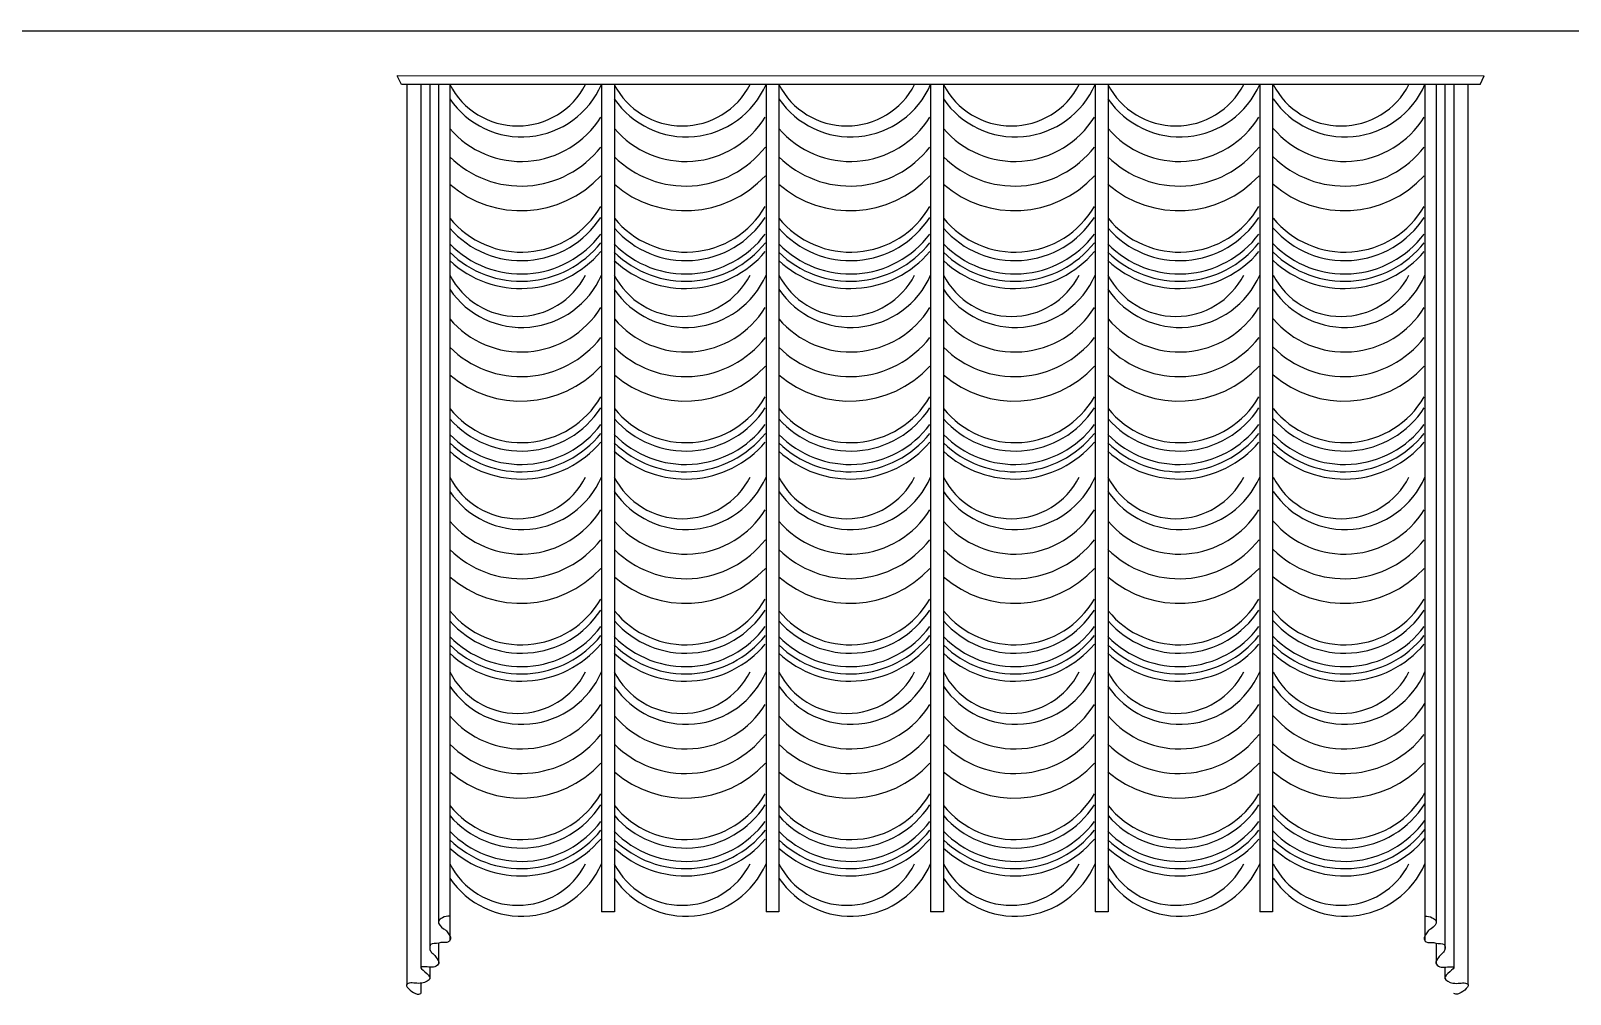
# Model space of a CAD drawing. Header units: inches. Extents: x 3.4 to 45.9, y 7.2 to 32.
# Drawn here: x 9.628 to 12.759, y 13.602 to 15.562 of the extents above; entities that cross this region are included whole.
import ezdxf

# ---------------------------------------------------------------- set-up
doc = ezdxf.new("R2010")
doc.units = ezdxf.units.IN
doc.header["$MEASUREMENT"] = 0
doc.layers.add('02', color=2, linetype='Continuous')
doc.layers.add('4', color=4, linetype='Continuous')

msp = doc.modelspace()

# ---------------------------------------------------------------- linework, layer by layer
at = {"layer": '02'}
for p, q in [((10.3819, 15.4529), (10.3734, 15.4703)), ((12.5756, 15.4529), (12.5841, 15.4703)), ((10.7889, 15.4529), (10.7889, 13.7697)), ((10.815, 15.4529), (10.815, 13.7697)), ((11.1235, 15.4529), (11.1235, 13.7697)), ((11.1496, 15.4529), (11.1496, 13.7697)), ((11.4582, 15.4529), (11.4582, 13.7697)), ((11.4843, 15.4529), (11.4843, 13.7697)), ((11.7928, 15.4529), (11.7928, 13.7697)), ((11.819, 15.4529), (11.819, 13.7697)), ((12.1275, 15.4529), (12.1275, 13.7697)), ((12.1536, 15.4529), (12.1536, 13.7697)), ((10.815, 13.7697), (10.7889, 13.7697)), ((11.1496, 13.7697), (11.1235, 13.7697)), ((11.4843, 13.7697), (11.4582, 13.7697)), ((11.819, 13.7697), (11.7928, 13.7697)), ((12.1536, 13.7697), (12.1275, 13.7697))]:
    msp.add_line(p, q, dxfattribs=at)
for centre, radius, start, end in [((10.6184, 15.5236), 0.1551, 207.1063, 332.8937), ((10.6266, 15.5231), 0.1768, 214.1204, 336.5955), ((10.953, 15.5236), 0.1551, 207.1063, 332.8937), ((10.9613, 15.5231), 0.1768, 214.1204, 336.5955), ((11.2877, 15.5236), 0.1551, 207.1063, 332.8937), ((11.296, 15.5231), 0.1768, 214.1204, 336.5955), ((11.6224, 15.5236), 0.1551, 207.1063, 332.8937), ((11.6306, 15.5231), 0.1768, 214.1204, 336.5955), ((11.9653, 15.5231), 0.1768, 214.1204, 336.5955), ((11.957, 15.5236), 0.1551, 207.1063, 332.8937), ((12.2931, 15.5236), 0.1551, 207.1063, 332.8937), ((12.3014, 15.5231), 0.1768, 214.1204, 336.5955), ((10.6255, 15.4865), 0.1902, 220.2379, 328.3044), ((10.9602, 15.4865), 0.1902, 220.2379, 328.3044), ((11.2949, 15.4865), 0.1902, 220.2379, 328.3044), ((11.6295, 15.4865), 0.1902, 220.2379, 328.3044), ((11.9642, 15.4865), 0.1902, 220.2379, 328.3044), ((12.3003, 15.4865), 0.1902, 220.2379, 328.3044), ((10.6251, 15.4518), 0.2056, 225.2229, 322.1444), ((10.9598, 15.4518), 0.2056, 225.2229, 322.1444), ((11.2944, 15.4518), 0.2056, 225.2229, 322.1444), ((11.6291, 15.4518), 0.2056, 225.2229, 322.1444), ((11.9638, 15.4518), 0.2056, 225.2229, 322.1444), ((12.2999, 15.4518), 0.2056, 225.2229, 322.1444), ((10.6248, 15.4178), 0.2216, 229.2954, 317.2086), ((10.9595, 15.4178), 0.2216, 229.2954, 317.2086), ((11.2941, 15.4178), 0.2216, 229.2954, 317.2086), ((11.6288, 15.4178), 0.2216, 229.2954, 317.2086), ((11.9635, 15.4178), 0.2216, 229.2954, 317.2086), ((12.2996, 15.4178), 0.2216, 229.2954, 317.2086), ((10.6257, 15.2989), 0.1871, 219.015, 329.7649), ((10.9604, 15.2989), 0.1871, 219.015, 329.7649), ((11.295, 15.2989), 0.1871, 219.015, 329.7649), ((11.6297, 15.2989), 0.1871, 219.015, 329.7649), ((11.9644, 15.2989), 0.1871, 219.015, 329.7649), ((12.3005, 15.2989), 0.1871, 219.015, 329.7649), ((10.6255, 15.2875), 0.1929, 221.1855, 327.0376), ((10.9602, 15.2875), 0.1929, 221.1855, 327.0376), ((11.2948, 15.2875), 0.1929, 221.1855, 327.0376), ((11.6295, 15.2875), 0.1929, 221.1855, 327.0376), ((11.9642, 15.2875), 0.1929, 221.1855, 327.0376), ((12.3003, 15.2875), 0.1929, 221.1855, 327.0376), ((10.6253, 15.2698), 0.2024, 224.2534, 323.2393), ((10.6252, 15.2603), 0.2077, 225.7696, 321.3832), ((10.9599, 15.2698), 0.2024, 224.2534, 323.2393), ((10.9598, 15.2603), 0.2077, 225.7696, 321.3832), ((11.2946, 15.2698), 0.2024, 224.2534, 323.2393), ((11.2945, 15.2603), 0.2077, 225.7696, 321.3832), ((11.6293, 15.2698), 0.2024, 224.2534, 323.2393), ((11.6291, 15.2603), 0.2077, 225.7696, 321.3832), ((11.9639, 15.2698), 0.2024, 224.2534, 323.2393), ((11.9638, 15.2603), 0.2077, 225.7696, 321.3832), ((12.3, 15.2698), 0.2024, 224.2534, 323.2393), ((12.2999, 15.2603), 0.2077, 225.7696, 321.3832), ((10.6251, 15.2508), 0.213, 227.1871, 319.659), ((10.9597, 15.2508), 0.213, 227.1871, 319.659), ((11.2944, 15.2508), 0.213, 227.1871, 319.659), ((11.6291, 15.2508), 0.213, 227.1871, 319.659), ((11.9637, 15.2508), 0.213, 227.1871, 319.659), ((12.2998, 15.2508), 0.213, 227.1871, 319.659), ((10.6184, 15.1359), 0.1551, 207.1063, 332.8937), ((10.6266, 15.1354), 0.1768, 214.1204, 336.5955), ((10.9613, 15.1354), 0.1768, 214.1204, 336.5955), ((10.953, 15.1359), 0.1551, 207.1063, 332.8937), ((11.296, 15.1354), 0.1768, 214.1204, 336.5955), ((11.2877, 15.1359), 0.1551, 207.1063, 332.8937), ((11.6224, 15.1359), 0.1551, 207.1063, 332.8937), ((11.6306, 15.1354), 0.1768, 214.1204, 336.5955), ((11.9653, 15.1354), 0.1768, 214.1204, 336.5955), ((11.957, 15.1359), 0.1551, 207.1063, 332.8937), ((12.2931, 15.1359), 0.1551, 207.1063, 332.8937), ((12.3014, 15.1354), 0.1768, 214.1204, 336.5955), ((10.6255, 15.0989), 0.1902, 220.2379, 328.3044), ((10.9602, 15.0989), 0.1902, 220.2379, 328.3044), ((11.2949, 15.0989), 0.1902, 220.2379, 328.3044), ((11.6295, 15.0989), 0.1902, 220.2379, 328.3044), ((11.9642, 15.0989), 0.1902, 220.2379, 328.3044), ((12.3003, 15.0989), 0.1902, 220.2379, 328.3044), ((10.6251, 15.0642), 0.2056, 225.2229, 322.1444), ((10.9598, 15.0642), 0.2056, 225.2229, 322.1444), ((11.2944, 15.0642), 0.2056, 225.2229, 322.1444), ((11.6291, 15.0642), 0.2056, 225.2229, 322.1444), ((11.9638, 15.0642), 0.2056, 225.2229, 322.1444), ((12.2999, 15.0642), 0.2056, 225.2229, 322.1444), ((10.6248, 15.0302), 0.2216, 229.2954, 317.2086), ((10.9595, 15.0302), 0.2216, 229.2954, 317.2086), ((11.2941, 15.0302), 0.2216, 229.2954, 317.2086), ((11.6288, 15.0302), 0.2216, 229.2954, 317.2086), ((11.9635, 15.0302), 0.2216, 229.2954, 317.2086), ((12.2996, 15.0302), 0.2216, 229.2954, 317.2086), ((10.6257, 14.9113), 0.1871, 219.015, 329.7649), ((10.9604, 14.9113), 0.1871, 219.015, 329.7649), ((11.295, 14.9113), 0.1871, 219.015, 329.7649), ((11.6297, 14.9113), 0.1871, 219.015, 329.7649), ((11.9644, 14.9113), 0.1871, 219.015, 329.7649), ((12.3005, 14.9113), 0.1871, 219.015, 329.7649), ((10.6255, 14.8999), 0.1929, 221.1855, 327.0376), ((10.9602, 14.8999), 0.1929, 221.1855, 327.0376), ((11.2948, 14.8999), 0.1929, 221.1855, 327.0376), ((11.6295, 14.8999), 0.1929, 221.1855, 327.0376), ((11.9642, 14.8999), 0.1929, 221.1855, 327.0376), ((12.3003, 14.8999), 0.1929, 221.1855, 327.0376), ((10.6253, 14.8822), 0.2024, 224.2534, 323.2393), ((10.9599, 14.8822), 0.2024, 224.2534, 323.2393), ((11.2946, 14.8822), 0.2024, 224.2534, 323.2393), ((11.6293, 14.8822), 0.2024, 224.2534, 323.2393), ((11.9639, 14.8822), 0.2024, 224.2534, 323.2393), ((12.3, 14.8822), 0.2024, 224.2534, 323.2393), ((10.6252, 14.8726), 0.2077, 225.7696, 321.3832), ((10.6251, 14.8631), 0.213, 227.1871, 319.659), ((10.9598, 14.8726), 0.2077, 225.7696, 321.3832), ((10.9597, 14.8631), 0.213, 227.1871, 319.659), ((11.2945, 14.8726), 0.2077, 225.7696, 321.3832), ((11.2944, 14.8631), 0.213, 227.1871, 319.659), ((11.6291, 14.8726), 0.2077, 225.7696, 321.3832), ((11.6291, 14.8631), 0.213, 227.1871, 319.659), ((11.9638, 14.8726), 0.2077, 225.7696, 321.3832), ((11.9637, 14.8631), 0.213, 227.1871, 319.659), ((12.2999, 14.8726), 0.2077, 225.7696, 321.3832), ((12.2998, 14.8631), 0.213, 227.1871, 319.659), ((10.6266, 14.7242), 0.1768, 214.1204, 336.5955), ((10.6184, 14.7246), 0.1551, 207.1063, 332.8937), ((10.9613, 14.7242), 0.1768, 214.1204, 336.5955), ((10.953, 14.7246), 0.1551, 207.1063, 332.8937), ((11.296, 14.7242), 0.1768, 214.1204, 336.5955), ((11.2877, 14.7246), 0.1551, 207.1063, 332.8937), ((11.6306, 14.7242), 0.1768, 214.1204, 336.5955), ((11.6224, 14.7246), 0.1551, 207.1063, 332.8937), ((11.9653, 14.7242), 0.1768, 214.1204, 336.5955), ((11.957, 14.7246), 0.1551, 207.1063, 332.8937), ((12.3014, 14.7242), 0.1768, 214.1204, 336.5955), ((12.2931, 14.7246), 0.1551, 207.1063, 332.8937), ((10.6255, 14.6876), 0.1902, 220.2379, 328.3044), ((10.9602, 14.6876), 0.1902, 220.2379, 328.3044), ((11.2949, 14.6876), 0.1902, 220.2379, 328.3044), ((11.6295, 14.6876), 0.1902, 220.2379, 328.3044), ((11.9642, 14.6876), 0.1902, 220.2379, 328.3044), ((12.3003, 14.6876), 0.1902, 220.2379, 328.3044), ((10.6251, 14.6529), 0.2056, 225.2229, 322.1444), ((10.9598, 14.6529), 0.2056, 225.2229, 322.1444), ((11.2944, 14.6529), 0.2056, 225.2229, 322.1444), ((11.6291, 14.6529), 0.2056, 225.2229, 322.1444), ((11.9638, 14.6529), 0.2056, 225.2229, 322.1444), ((12.2999, 14.6529), 0.2056, 225.2229, 322.1444), ((10.6248, 14.6189), 0.2216, 229.2954, 317.2086), ((10.9595, 14.6189), 0.2216, 229.2954, 317.2086), ((11.2941, 14.6189), 0.2216, 229.2954, 317.2086), ((11.6288, 14.6189), 0.2216, 229.2954, 317.2086), ((11.9635, 14.6189), 0.2216, 229.2954, 317.2086), ((12.2996, 14.6189), 0.2216, 229.2954, 317.2086), ((10.6257, 14.5), 0.1871, 219.015, 329.7649), ((10.9604, 14.5), 0.1871, 219.015, 329.7649), ((11.295, 14.5), 0.1871, 219.015, 329.7649), ((11.6297, 14.5), 0.1871, 219.015, 329.7649), ((11.9644, 14.5), 0.1871, 219.015, 329.7649), ((12.3005, 14.5), 0.1871, 219.015, 329.7649), ((10.6255, 14.4886), 0.1929, 221.1855, 327.0376), ((10.9602, 14.4886), 0.1929, 221.1855, 327.0376), ((11.2948, 14.4886), 0.1929, 221.1855, 327.0376), ((11.6295, 14.4886), 0.1929, 221.1855, 327.0376), ((11.9642, 14.4886), 0.1929, 221.1855, 327.0376), ((12.3003, 14.4886), 0.1929, 221.1855, 327.0376), ((10.6253, 14.4709), 0.2024, 224.2534, 323.2393), ((10.9599, 14.4709), 0.2024, 224.2534, 323.2393), ((11.2946, 14.4709), 0.2024, 224.2534, 323.2393), ((11.6293, 14.4709), 0.2024, 224.2534, 323.2393), ((11.9639, 14.4709), 0.2024, 224.2534, 323.2393), ((12.3, 14.4709), 0.2024, 224.2534, 323.2393), ((10.6252, 14.4613), 0.2077, 225.7696, 321.3832), ((10.6251, 14.4519), 0.213, 227.1871, 319.659), ((10.9598, 14.4613), 0.2077, 225.7696, 321.3832), ((10.9597, 14.4519), 0.213, 227.1871, 319.659), ((11.2945, 14.4613), 0.2077, 225.7696, 321.3832), ((11.2944, 14.4519), 0.213, 227.1871, 319.659), ((11.6291, 14.4613), 0.2077, 225.7696, 321.3832), ((11.6291, 14.4519), 0.213, 227.1871, 319.659), ((11.9638, 14.4613), 0.2077, 225.7696, 321.3832), ((11.9637, 14.4519), 0.213, 227.1871, 319.659), ((12.2999, 14.4613), 0.2077, 225.7696, 321.3832), ((12.2998, 14.4519), 0.213, 227.1871, 319.659), ((10.6184, 14.3283), 0.1551, 207.1063, 332.8937), ((10.6266, 14.3279), 0.1768, 214.1204, 336.5955), ((10.9613, 14.3279), 0.1768, 214.1204, 336.5955), ((10.953, 14.3283), 0.1551, 207.1063, 332.8937), ((11.296, 14.3279), 0.1768, 214.1204, 336.5955), ((11.2877, 14.3283), 0.1551, 207.1063, 332.8937), ((11.6224, 14.3283), 0.1551, 207.1063, 332.8937), ((11.6306, 14.3279), 0.1768, 214.1204, 336.5955), ((11.9653, 14.3279), 0.1768, 214.1204, 336.5955), ((11.957, 14.3283), 0.1551, 207.1063, 332.8937), ((12.2931, 14.3283), 0.1551, 207.1063, 332.8937), ((12.3014, 14.3279), 0.1768, 214.1204, 336.5955), ((10.6255, 14.2913), 0.1902, 220.2379, 328.3044), ((10.9602, 14.2913), 0.1902, 220.2379, 328.3044), ((11.2949, 14.2913), 0.1902, 220.2379, 328.3044), ((11.6295, 14.2913), 0.1902, 220.2379, 328.3044), ((11.9642, 14.2913), 0.1902, 220.2379, 328.3044), ((12.3003, 14.2913), 0.1902, 220.2379, 329.1444), ((10.6251, 14.2566), 0.2056, 225.2229, 322.1444), ((10.9598, 14.2566), 0.2056, 225.2229, 322.1444), ((11.2944, 14.2566), 0.2056, 225.2229, 322.1444), ((11.6291, 14.2566), 0.2056, 225.2229, 322.1444), ((11.9638, 14.2566), 0.2056, 225.2229, 322.1444), ((12.2999, 14.2566), 0.2056, 225.2229, 322.1444), ((10.6248, 14.2226), 0.2216, 229.2954, 317.2086), ((10.9595, 14.2226), 0.2216, 229.2954, 317.2086), ((11.2941, 14.2226), 0.2216, 229.2954, 317.2086), ((11.6288, 14.2226), 0.2216, 229.2954, 317.2086), ((11.9635, 14.2226), 0.2216, 229.2954, 317.2086), ((12.2996, 14.2226), 0.2216, 229.2954, 317.2086), ((10.6257, 14.1037), 0.1871, 219.015, 329.7649), ((10.9604, 14.1037), 0.1871, 219.015, 329.7649), ((11.295, 14.1037), 0.1871, 219.015, 329.7649), ((11.6297, 14.1037), 0.1871, 219.015, 329.7649), ((11.9644, 14.1037), 0.1871, 219.015, 329.7649), ((12.3005, 14.1037), 0.1871, 219.015, 330.6572), ((10.6255, 14.0923), 0.1929, 221.1855, 327.0376), ((10.9602, 14.0923), 0.1929, 221.1855, 327.0376), ((11.2948, 14.0923), 0.1929, 221.1855, 327.0376), ((11.6295, 14.0923), 0.1929, 221.1855, 327.0376), ((11.9642, 14.0923), 0.1929, 221.1855, 327.0376), ((12.3003, 14.0923), 0.1929, 221.1855, 327.8365), ((10.6253, 14.0746), 0.2024, 224.2534, 323.2393), ((10.6252, 14.0651), 0.2077, 225.7696, 321.3832), ((10.9599, 14.0746), 0.2024, 224.2534, 323.2393), ((10.9598, 14.0651), 0.2077, 225.7696, 321.3832), ((11.2946, 14.0746), 0.2024, 224.2534, 323.2393), ((11.2945, 14.0651), 0.2077, 225.7696, 321.3832), ((11.6293, 14.0746), 0.2024, 224.2534, 323.2393), ((11.6291, 14.0651), 0.2077, 225.7696, 321.3832), ((11.9639, 14.0746), 0.2024, 224.2534, 323.2393), ((11.9638, 14.0651), 0.2077, 225.7696, 321.3832), ((12.3, 14.0746), 0.2024, 224.2534, 323.9299), ((12.2999, 14.0651), 0.2077, 225.7696, 322.0279), ((10.6251, 14.0556), 0.213, 227.1871, 319.659), ((10.9597, 14.0556), 0.213, 227.1871, 319.659), ((11.2944, 14.0556), 0.213, 227.1871, 319.659), ((11.6291, 14.0556), 0.213, 227.1871, 319.659), ((11.9637, 14.0556), 0.213, 227.1871, 319.659), ((12.2998, 14.0556), 0.213, 227.1871, 320.2644), ((10.6184, 13.9379), 0.1551, 207.1063, 332.8937), ((10.6266, 13.9374), 0.1768, 214.1204, 336.5955), ((10.9613, 13.9374), 0.1768, 214.1204, 336.5955), ((10.953, 13.9379), 0.1551, 207.1063, 332.8937), ((11.296, 13.9374), 0.1768, 214.1204, 336.5955), ((11.2877, 13.9379), 0.1551, 207.1063, 332.8937), ((11.6224, 13.9379), 0.1551, 207.1063, 332.8937), ((11.6306, 13.9374), 0.1768, 214.1204, 336.5955), ((11.9653, 13.9374), 0.1768, 214.1204, 336.5955), ((11.957, 13.9379), 0.1551, 207.1063, 332.8937), ((12.3014, 13.9374), 0.1768, 214.1204, 336.5955), ((12.2931, 13.9379), 0.1551, 207.1063, 332.8937)]:
    msp.add_arc(centre, radius, start, end, dxfattribs=at)
at = {"layer": '4'}
for p, q in [((3.7032, 15.5622), (24.0294, 15.5622)), ((12.5839, 15.4699), (10.3735, 15.4702)), ((12.5756, 15.4529), (10.3819, 15.4529)), ((10.3931, 15.4529), (10.3931, 13.6228)), ((10.4217, 15.4529), (10.4217, 13.6548)), ((10.4396, 15.4529), (10.4396, 13.6946)), ((10.4574, 15.4529), (10.4574, 13.7473)), ((10.4803, 15.4529), (10.4803, 13.7111)), ((12.4636, 15.4529), (12.4636, 13.7111)), ((12.4865, 15.4529), (12.4865, 13.7473)), ((12.5043, 15.4529), (12.5043, 13.6946)), ((12.5223, 15.4529), (12.5223, 13.6548)), ((12.5508, 15.4529), (12.5508, 13.6228)), ((10.4574, 13.7056), (10.4574, 13.6635)), ((12.4865, 13.7056), (12.4865, 13.6635)), ((10.4396, 13.6572), (10.4396, 13.6333)), ((12.5043, 13.6572), (12.5043, 13.6333)), ((10.4217, 13.6243), (10.4217, 13.6034))]:
    msp.add_line(p, q, dxfattribs=at)
for points in [[(10.4803, 13.7605), (10.4754, 13.7606), (10.4675, 13.7599), (10.4522, 13.7488), (10.4648, 13.7363), (10.4749, 13.7309), (10.4781, 13.7235), (10.4837, 13.7164), (10.4771, 13.7042), (10.4655, 13.7091), (10.4545, 13.7036), (10.44, 13.7081), (10.4387, 13.6931), (10.4438, 13.686), (10.4493, 13.6815), (10.4539, 13.6747), (10.4605, 13.6672), (10.451, 13.6549), (10.4364, 13.6578), (10.4101, 13.6582), (10.4539, 13.6357), (10.4177, 13.6205), (10.4049, 13.6267), (10.3853, 13.6212), (10.4049, 13.6043), (10.4167, 13.6016), (10.4203, 13.6027), (10.4217, 13.6034)], [(12.4636, 13.7605), (12.4686, 13.7606), (12.4764, 13.7599), (12.4917, 13.7488), (12.4791, 13.7363), (12.4691, 13.7309), (12.4658, 13.7235), (12.4603, 13.7164), (12.4668, 13.7042), (12.4784, 13.7091), (12.4894, 13.7036), (12.5039, 13.7081), (12.5053, 13.6931), (12.5002, 13.686), (12.4947, 13.6815), (12.49, 13.6747), (12.4834, 13.6672), (12.4929, 13.6549), (12.5075, 13.6578), (12.5338, 13.6582), (12.49, 13.6357), (12.5263, 13.6205), (12.539, 13.6267), (12.5587, 13.6212), (12.539, 13.6043), (12.5272, 13.6016), (12.5237, 13.6027), (12.5223, 13.6034)]]:
    msp.add_open_spline(points, degree=3, knots=[4.199139, 4.199139, 4.199139, 4.199139, 18.434062, 27.403118, 44.324913, 51.330354, 61.430395, 67.693846, 77.08881, 92.568986, 97.000858, 114.050656, 123.952057, 132.118972, 140.043322, 145.093687, 156.382869, 160.811093, 182.019895, 191.83069, 218.770346, 234.744678, 258.57114, 263.002608, 288.831968, 295.977897, 300.617137, 300.617137, 300.617137, 300.617137], dxfattribs=at)

doc.saveas('drawing.dxf')
